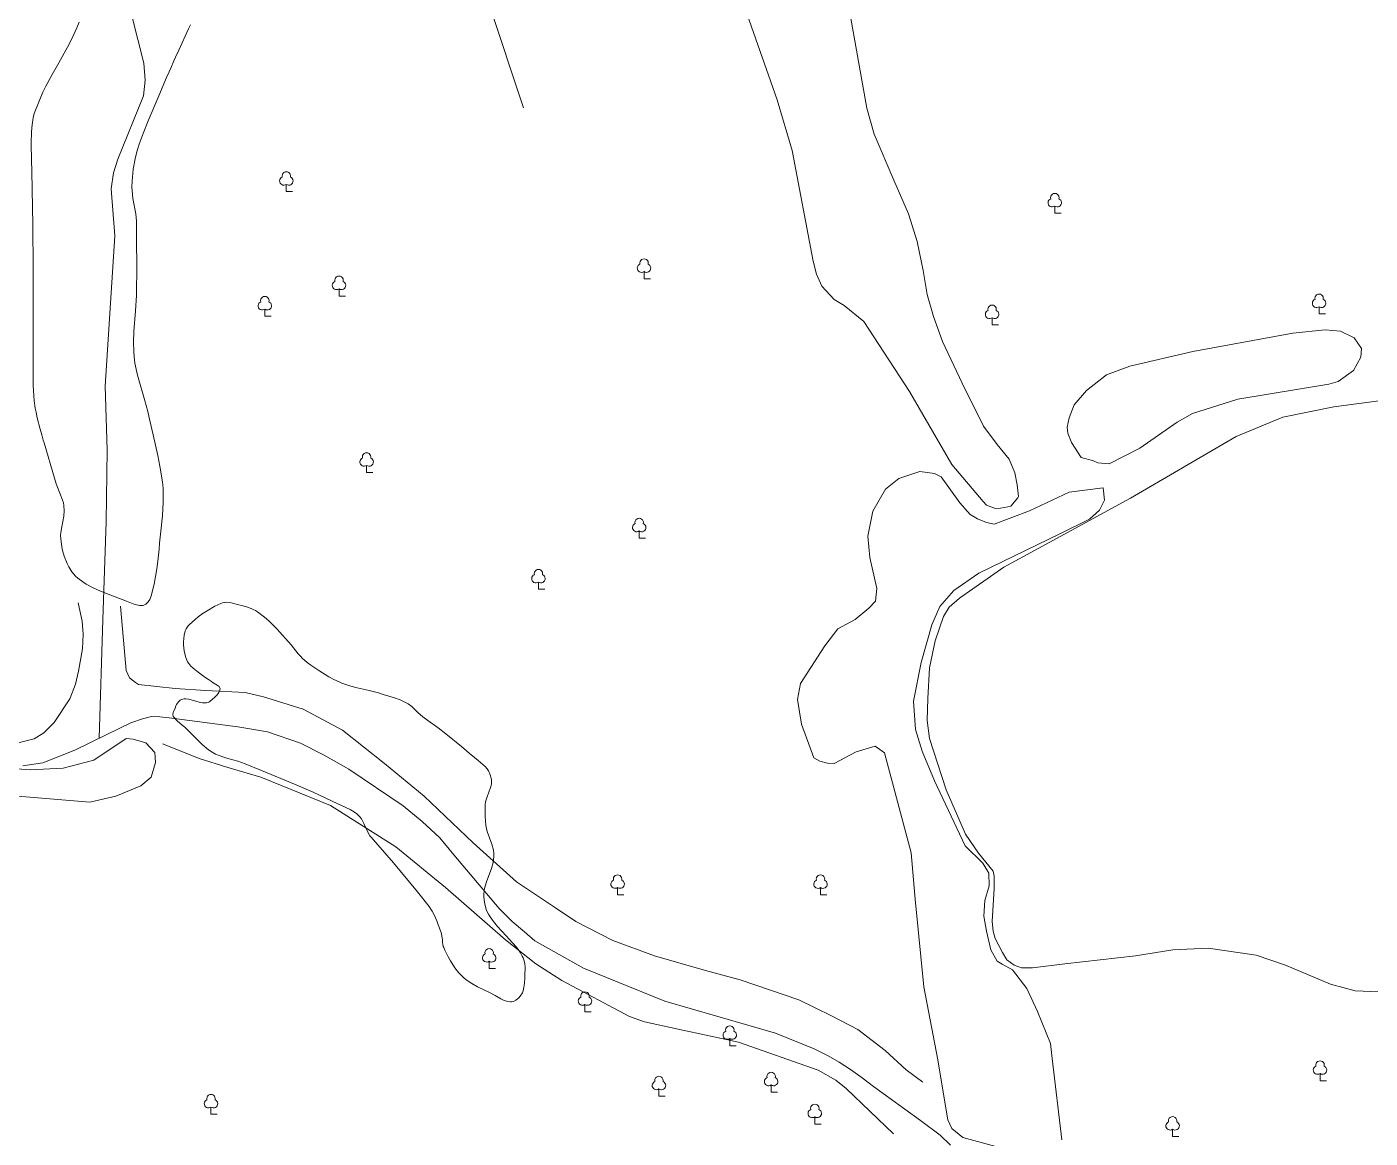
# Model space of a CAD drawing. Header units: millimetres. Extents: x 10 to 1007146, y 455139 to 1110758.
# Drawn here: x 503413.36 to 503424.44, y 555401.4 to 555410.57 of the extents above; entities that cross this region are included whole.
import ezdxf

# ---------------------------------------------------------------- set-up
doc = ezdxf.new("R2010")
doc.units = ezdxf.units.MM
doc.header["$LTSCALE"] = 10
for name, color, linetype, lineweight in [('Hceau', 152, 'Continuous', 0), ('OACCIDENT', 5, 'Continuous', 0), ('PISTE', 1, 'Continuous', 0), ('PLIMCULTURE', 2, 'Continuous', 0), ('Varbre', 70, 'Continuous', 0), ('Vbrousailles', 70, 'Continuous', 0), ('Vforet', 70, 'Continuous', 0)]:
    doc.layers.add(name, color=color, linetype=linetype, lineweight=lineweight)

# ---------------------------------------------------------------- blocks, each defined once
blk = doc.blocks.new('a_i_b_169')
at = {"layer": 'Varbre', "color": 70, "linetype": 'Continuous', "lineweight": 0, "flags": 128}
blk.add_lwpolyline([(186.542538, 0.000518), (0, 0), (7.3e-05, 213.192155)], dxfattribs=at)
at = {"layer": 'Varbre', "color": 70, "linetype": 'Continuous', "lineweight": 0}
for centre, radius, start, end in [((-74.071781, 313.257725), 124.4980238706148, 111.637039, 306.510073), ((-0.000617, 461.8737860000001), 124.4033794897658, 344.52592, 195.330408), ((74.375888, 312.909383), 124.3997082369691, 233.281948, 68.53724)]:
    blk.add_arc(centre, radius, start, end, dxfattribs=at)

msp = doc.modelspace()

# ---------------------------------------------------------------- linework, layer by layer
at = {"layer": 'Hceau', "color": 0}
for points in [[(503414.0680540931, 555411.2688539275, 3.967509757932998), (503414.3209302556, 555410.2686567572, 3.818440818178641), (503414.3330933993, 555410.1266173603, 3.785314287622878), (503414.3203447929, 555409.9981010288, 3.75218786900376), (503414.1087920135, 555409.476876279, 3.702498185106759), (503414.0709316066, 555409.3636058145, 3.685935031765522), (503414.0528563007, 555409.2317719454, 3.66937176648764), (503414.0823364094, 555408.8447031012, 3.652808613146403), (503414.0021885015, 555407.6044678324, 3.603118929249403), (503414.0197483039, 555407.0790359891, 3.53686598007452), (503414.0115230868, 555406.4857696882, 3.487176296177519), (503413.9845473188, 555405.6792024242, 3.387797040320163), (503413.9529816204, 555404.699364607, 3.269640748167823)], [(503413.3247366275, 555404.472499489, 3.346388989062103), (503413.4888940081, 555404.4981823517, 3.329825723784222), (503413.7538560282, 555404.6017381742, 3.288417672526162), (503414.017331139, 555404.7309134946, 3.263572886545985), (503414.215270908, 555404.828101493, 3.263572886545985), (503414.3103730712, 555404.8602465544, 3.263572886545985), (503414.3843841364, 555404.8791474513, 3.263572886545985), (503414.4549662158, 555404.8764764395, 3.263572886545985), (503414.5304277795, 555404.8672379181, 3.263572886545985), (503415.0981879627, 555404.7946898291, 3.247009621268103), (503415.3420317666, 555404.7535480147, 3.247009621268103), (503415.6146457063, 555404.6602547652, 3.247009621268103), (503415.8035908318, 555404.5637450032, 3.247009621268103), (503416.0122572299, 555404.4460637079, 3.247009621268103), (503416.4628338714, 555404.1417851609, 3.247009621268103), (503416.6196098266, 555404.0120252946, 3.247009621268103), (503416.7634003786, 555403.8789271569, 3.247009621268103), (503416.8786538575, 555403.7392495533, 3.230446467926865), (503417.254300422, 555403.296107425, 3.172475151390924), (503417.3605049258, 555403.187409835, 3.172475151390924), (503417.4638235203, 555403.1030762667, 3.172475151390924), (503417.5495308363, 555403.0283451808, 3.172475151390924), (503417.9493030761, 555402.8038596993, 3.155911886113043), (503418.6222324439, 555402.5320168984, 3.139348732771805), (503419.5345168184, 555402.2677117317, 3.122785467493923), (503419.8532434753, 555402.1382061358, 3.122785467493923), (503419.9678938632, 555402.0802517515, 3.122785467493923), (503420.0595968798, 555402.0269952735, 3.122785467493923), (503420.15361289, 555401.9672685865, 3.122785467493923), (503420.2498910601, 555401.8997967283, 3.122785467493923), (503420.3433997401, 555401.8273235529, 3.122785467493923), (503420.7293900029, 555401.5471906256, 3.114503834854983), (503420.8916543284, 555401.4261591028, 3.114503834854983), (503420.9770572015, 555401.3437800343, 3.114503834854983)]]:
    msp.add_polyline3d(points, dxfattribs=at)
at = {"layer": 'OACCIDENT', "color": 0}
for points in [[(503413.2851150976, 555404.6613016791, 3.504088467976123), (503413.4185465274, 555404.6944855311, 3.504088467976123), (503413.4961839196, 555404.7437899292, 3.504088467976123), (503413.5829738131, 555404.8296956229, 3.504088467976123), (503413.7126403186, 555405.0260971432, 3.512370100615064), (503413.7584327668, 555405.1454010394, 3.537214886595241), (503413.7832782071, 555405.2540295041, 3.562059784512064), (503413.8162336693, 555405.437519466, 3.586904570492242), (503413.822374812, 555405.5595942342, 3.586904570492242), (503413.8124893017, 555405.6657117687, 3.595186203131183), (503413.7813232932, 555405.8172234715, 3.611749468409065)], [(503414.1292480791, 555405.7900645646, 3.512370100615064), (503414.1760122453, 555405.2590189795, 3.388145946840885), (503414.2043385465, 555405.198153019, 3.388145946840885), (503414.2527648501, 555405.1594314536, 3.388145946840885), (503414.2777945776, 555405.1444930702, 3.388145946840885), (503414.5801303666, 555405.1114740425, 3.396427579479826), (503414.8317996017, 555405.0930869714, 3.396427579479826), (503415.1579214332, 555405.0782566676, 3.396427579479826), (503415.3102243084, 555405.0419834825, 3.396427579479826), (503415.6354151524, 555404.9393984721, 3.379864314201944), (503415.960332382, 555404.7655739377, 3.371582681563003), (503416.3081702444, 555404.4916450939, 3.371582681563003), (503416.6356403097, 555404.2210283543, 3.371582681563003), (503417.0393572133, 555403.8381199124, 3.371582681563003), (503417.3968375652, 555403.5167521599, 3.355019528221766), (503417.7107478937, 555403.3056132635, 3.321893109602647), (503417.8879525277, 555403.1888105056, 3.313611476963706), (503418.1925647848, 555403.0325772781, 3.280485058344587), (503418.5369826042, 555402.9042289434, 3.255640160427765), (503418.9565522373, 555402.7845012195, 3.255640160427765), (503419.242376964, 555402.7070057028, 3.288766579046884), (503419.7271823105, 555402.5412856219, 3.355019528221766), (503419.9966519866, 555402.409424585, 3.371582681563003), (503420.2127966687, 555402.2987981086, 3.388145946840885), (503420.4380372128, 555402.1251538991, 3.412990732821063), (503420.61351093, 555401.9649338066, 3.421272365460003), (503420.7500144151, 555401.8624854921, 3.388145946840885)], [(503414.4751415972, 555404.6548557376, 3.446117263376826), (503414.6230216017, 555404.5970012773, 3.487525314634885), (503414.7783891238, 555404.5337653633, 3.520651733254005), (503415.0066102041, 555404.4626719147, 3.545496519234183), (503415.2882060583, 555404.3780863435, 3.545496519234183), (503415.8617318583, 555404.1460757658, 3.504088467976123), (503416.4013201111, 555403.8031991987, 3.437835630737885), (503416.8103282247, 555403.469092516, 3.371582681563003), (503417.3066373807, 555403.0386439328, 3.330174630304943), (503417.5567069903, 555402.8392776841, 3.321893109602647), (503417.7719890649, 555402.7011284954, 3.313611476963706), (503418.3288828783, 555402.4060254599, 3.297048211685825), (503418.4529175436, 555402.3618187319, 3.297048211685825), (503418.7316310735, 555402.3015569972, 3.280485058344587), (503418.9873756142, 555402.2447142912, 3.280485058344587), (503419.2279424556, 555402.1935442701, 3.280485058344587), (503419.8849300703, 555401.9621953472, 3.288766579046884), (503420.0318473643, 555401.8801628338, 3.288766579046884), (503420.1163673024, 555401.8106896572, 3.288766579046884), (503420.5083738516, 555401.4364446646, 3.272203425705646)]]:
    msp.add_polyline3d(points, dxfattribs=at)
at = {"layer": 'PISTE', "color": 0}
msp.add_polyline3d([(503417.1682708008, 555410.7586975619, 5.238949409693908), (503417.4545650108, 555409.9001493666, 5.207893371250362)], dxfattribs=at)
at = {"layer": 'PLIMCULTURE', "color": 0}
msp.add_polyline3d([(503424.5980094376, 555407.4945402581, 5.350887733184216), (503424.1422904119, 555407.4342583341, 5.375732519164393), (503423.7199896359, 555407.3474483, 5.367450998462097), (503423.3357181531, 555407.1896783761, 5.350887733184216), (503422.463682714, 555406.6806896582, 5.292916416648273), (503421.7025826678, 555406.2637065635, 5.160410630235154), (503421.4167928556, 555406.1098810888, 5.061031374377797), (503421.0516413934, 555405.8552942564, 4.986496792563975), (503420.9681877461, 555405.779976457, 4.978215271861679), (503420.9204859959, 555405.704600496, 4.961652006583797), (503420.8511676882, 555405.503564373, 4.928525587964677), (503420.8052186474, 555405.2801656537, 4.870554271428737), (503420.7913622837, 555405.029022979, 4.837427852809618), (503420.7853786165, 555404.8471420406, 4.804301434190498), (503420.8049316381, 555404.6971961157, 4.787738168912616), (503420.9425786033, 555404.2747863923, 4.688358801118616), (503421.1028948352, 555403.9084450039, 4.547571494003201), (503421.2090506546, 555403.7527660334, 4.50616344274514), (503421.3307591839, 555403.6028346309, 4.448192126209198), (503421.3393969967, 555403.5633125884, 4.423347340229021), (503421.3378641237, 555403.4609367831, 4.390220809673258), (503421.3231508462, 555403.1883276168, 4.274278288538019), (503421.3302261044, 555403.1096607625, 4.249433502557841), (503421.3457076101, 555403.0496519267, 4.216307083938722), (503421.4062229426, 555402.9320468451, 4.183180553382959), (503421.4436043993, 555402.8721145683, 4.166617400041722), (503421.5021401203, 555402.8279097753, 4.15005413476384), (503421.5642000093, 555402.8077361464, 4.1417725021249), (503421.653971027, 555402.8068555724, 4.1417725021249), (503421.9220894391, 555402.8386002488, 4.158335767402781), (503422.5034144369, 555402.9067291269, 4.208025451299782), (503422.8132337187, 555402.9546894457, 4.208025451299782), (503423.1050328769, 555402.9689964262, 4.1914621860219), (503423.5004200625, 555402.9106704845, 4.174899032680663), (503423.7434849815, 555402.828901765, 4.15005413476384), (503424.1130947159, 555402.6710807577, 4.10036445086684), (503424.3162311316, 555402.6175445581, 4.083801297525602), (503424.969387567, 555402.5888143257, 4.025829980989661)], dxfattribs=at)
at = {"layer": 'Vbrousailles', "color": 0}
for points in [[(503420.0428911576, 555411.2712894168, 5.979941228173329), (503420.2871124529, 555409.8980448066, 5.79774575786321), (503420.3469191135, 555409.6823078366, 5.781182604521971), (503420.5116420157, 555409.3019902635, 5.731492920624971), (503420.6323968299, 555409.0262751327, 5.681803236727972), (503420.7018230808, 555408.7976293565, 5.648676818108853), (503420.753039717, 555408.5570710103, 5.615550399489734), (503420.7857170015, 555408.3598953167, 5.58242386893397), (503420.836704228, 555408.17714182, 5.549297450314851), (503420.9120906246, 555407.9708988277, 5.532734185036969), (503421.0732539619, 555407.6284020243, 5.483044613076613), (503421.2516268864, 555407.2727247645, 5.416791663901732), (503421.3622031872, 555407.1230188473, 5.383665245282613), (503421.4612299599, 555407.0013681839, 5.350538826663493), (503421.5099578474, 555406.889056581, 5.300849142766493), (503421.5288264885, 555406.7903782587, 5.234596193591611), (503421.5402052363, 555406.6944808778, 5.135216937734255), (503421.5346452806, 555406.6821153716, 5.135216937734255), (503421.4761857639, 555406.6138467893, 5.102090519115135), (503421.4506862389, 555406.6097336317, 5.102090519115135), (503421.3893673219, 555406.5968510829, 5.102090519115135), (503421.3487881304, 555406.5957906285, 5.102090519115135), (503421.2737898764, 555406.6210911984, 5.102090519115135), (503421.2471606819, 555406.6521990437, 5.102090519115135), (503420.9882588625, 555406.9579878227, 5.184906621631256), (503420.639761813, 555407.5584795761, 5.284285877488611), (503420.2625351868, 555408.1373836074, 5.383665245282613), (503420.1005597578, 555408.2688261558, 5.400228510560495), (503420.0189718702, 555408.3194914017, 5.400228510560495), (503419.9169149168, 555408.4286860834, 5.416791663901732), (503419.8727468457, 555408.5282699427, 5.416791663901732), (503419.8440585191, 555408.6348384884, 5.416791663901732), (503419.6727111128, 555409.5481274496, 5.63211355283097), (503419.5474377325, 555409.9647264797, 5.66523997145009), (503419.2290532099, 555410.8757397268, 5.764619339244091)], [(503421.3524023909, 555401.3333205881, 3.420923458939282), (503421.0799124266, 555401.4067643457, 3.354670621701044), (503420.9900424967, 555401.4818342816, 3.354670621701044), (503420.9567333956, 555401.5521714926, 3.354670621701044), (503420.9296653566, 555401.7143439067, 3.4043601936614), (503420.8732793287, 555402.0463186126, 3.53686598007452), (503420.7581041007, 555402.6488025336, 3.768751134281641), (503420.6864139843, 555403.3718786772, 4.232521330759238), (503420.6529485833, 555403.7547090716, 4.365027117172358), (503420.432097865, 555404.578673061, 4.547222587482477), (503420.357504031, 555404.6348284383, 4.514096056926715), (503420.1993901975, 555404.5874897667, 4.464406484966359), (503420.0188976945, 555404.4927486933, 4.414716801069358), (503419.9626387336, 555404.4948802575, 4.414716801069358), (503419.8992134932, 555404.5099807015, 4.414716801069358), (503419.8490799096, 555404.5372749721, 4.414716801069358), (503419.7474798466, 555404.8153888019, 4.497532903585478), (503419.7146739624, 555405.0196865667, 4.547222587482477), (503419.7403220879, 555405.1504500046, 4.563785740823715), (503419.941771923, 555405.46207463, 4.679728261958953), (503420.0495437623, 555405.6024235456, 4.679728261958953), (503420.1906040325, 555405.6807274033, 4.679728261958953), (503420.3041117297, 555405.7727306486, 4.679728261958953), (503420.3600944842, 555405.8314271152, 4.679728261958953), (503420.3693298546, 555405.9349412331, 4.745981211133836), (503420.3130973204, 555406.1903688598, 4.944739834785193), (503420.2945486577, 555406.3658543263, 5.010992783960075), (503420.3385254676, 555406.5719257739, 5.093808886476195), (503420.4429101617, 555406.7554658566, 5.093808886476195), (503420.5511150084, 555406.8426015796, 5.093808886476195), (503420.7245266102, 555406.8994264837, 5.093808886476195), (503420.8464515597, 555406.882187147, 5.093808886476195), (503420.9015565936, 555406.8547882598, 5.093808886476195), (503421.05397666, 555406.6413499338, 5.060682467857077), (503421.1395170963, 555406.5444134033, 5.027555937301313), (503421.1994208889, 555406.509235062, 5.027555937301313), (503421.2748299147, 555406.4785414159, 5.027555937301313), (503421.3381918248, 555406.4660319646, 5.027555937301313), (503421.6286998162, 555406.5767277152, 5.093808886476195), (503421.9566304174, 555406.7290837716, 5.193188142333551), (503422.2384388057, 555406.7650568935, 5.292567510127553), (503422.2497385222, 555406.6648181557, 5.284285877488611), (503422.2068552089, 555406.5804949072, 5.267722724147375), (503422.1235900723, 555406.5065194665, 5.242877826230552), (503421.8855717086, 555406.3890169418, 5.193188142333551), (503421.2120641071, 555406.0627871306, 5.044119202579195), (503421.0048593321, 555405.9188537934, 5.010992783960075), (503420.8899285223, 555405.786645259, 4.977866253404312), (503420.8226744726, 555405.6349649588, 4.944739834785193), (503420.7363465555, 555405.3247521443, 4.911613416166075), (503420.6726340665, 555405.0061130122, 4.812234048372074), (503420.68883669, 555404.7729621965, 4.795670895030836), (503420.7429033391, 555404.5940082887, 4.745981211133836), (503420.8453811733, 555404.3500570303, 4.663165108617716), (503421.0993518874, 555403.8123005581, 4.514096056926715), (503421.2441528921, 555403.6704057325, 4.480969638307596), (503421.2944057849, 555403.5876458561, 4.431279954410596), (503421.297917555, 555403.4838800712, 4.398153535791477), (503421.2624282261, 555403.3613472544, 4.348463851894476), (503421.2522014415, 555403.2328170115, 4.315337433275357), (503421.2752790992, 555403.1081000847, 4.249084596037119), (503421.3099812966, 555402.9551451172, 4.182831646862238), (503421.3623778833, 555402.8621945806, 4.149705228243119), (503421.4046598612, 555402.8353409643, 4.149705228243119), (503421.4895258031, 555402.7892054853, 4.116578809623999), (503421.6083595174, 555402.6356406234, 4.066889125726999), (503421.6951266365, 555402.4453565245, 4.017199441829999), (503421.8018918584, 555402.1810238337, 3.950946604591762), (503421.8174310401, 555402.0591157168, 3.851567236797761), (503421.8952569537, 555401.3889060405, 3.636245347868522)]]:
    msp.add_polyline3d(points, dxfattribs=at)
msp.add_polyline3d([(503422.0574347719, 555407.0143025753, 5.309130775405434), (503421.9771103091, 555407.139730067, 5.342257194024554), (503421.9470133879, 555407.215324516, 5.383665245282613), (503421.9401227199, 555407.2660733777, 5.400228510560495), (503421.9572278712, 555407.3437025241, 5.433354929179613), (503421.998379117, 555407.4494724774, 5.466481347798732), (503422.1011175783, 555407.5668391839, 5.516171031695732), (503422.2642049125, 555407.6971042602, 5.516171031695732), (503422.4580377068, 555407.7681747747, 5.549297450314851), (503422.9773298947, 555407.8902959188, 5.549297450314851), (503423.8033767546, 555408.0414429521, 5.549297450314851), (503424.0693445891, 555408.0694552725, 5.549297450314851), (503424.1961872074, 555408.0571850674, 5.532734185036969), (503424.3086064452, 555408.0025381284, 5.516171031695732), (503424.3687605385, 555407.914488547, 5.483044613076613), (503424.3634028155, 555407.8440102516, 5.466481347798732), (503424.3029356488, 555407.7326621385, 5.44991808252085), (503424.1770569923, 555407.6414056845, 5.433354929179613), (503424.0998657683, 555407.6215469266, 5.433354929179613), (503423.3486683613, 555407.4953937898, 5.416791663901732), (503422.9747226362, 555407.3779863226, 5.400228510560495), (503422.8471055108, 555407.306987582, 5.400228510560495), (503422.5405404053, 555407.0911662001, 5.367101980004731), (503422.285909121, 555406.9642915176, 5.317412408044375), (503422.1945663836, 555406.9727227698, 5.317412408044375), (503422.1570262708, 555406.9892580928, 5.317412408044375)], close=True, dxfattribs=at)
at = {"layer": 'Vforet', "color": 0}
for points in [[(503414.7074505081, 555410.5836591087, 4.10761760961666), (503414.6902906999, 555410.5503923534, 4.086038239428104), (503414.6103465486, 555410.3761648046, 3.997108157392638), (503414.5836994104, 555410.3168935461, 3.971337207616358), (503414.5703761973, 555410.2869934668, 3.960463570038749), (503414.5437309343, 555410.2266198565, 3.944168504960948), (503414.5304089977, 555410.1961284159, 3.939318514030623), (503414.5104270193, 555410.1499852608, 3.936969299673748), (503414.4453056651, 555409.998742348, 3.945241641571199), (503414.3585825598, 555409.7932141087, 3.963371124378095), (503414.3152477228, 555409.6865417791, 3.970095718292866), (503414.2837811121, 555409.5999656706, 3.974027828738777), (503414.2703839344, 555409.5565465492, 3.976036867633198), (503414.2533053767, 555409.4912559574, 3.97897408518332), (503414.2347072266, 555409.3929598342, 3.982898695874054), (503414.2248824793, 555409.2942382386, 3.9857770347492), (503414.2233831779, 555409.244720039, 3.986658983570748), (503414.2244525407, 555409.2135384892, 3.986459176660421), (503414.2324912194, 555409.1512229659, 3.983181112027978), (503414.2554647898, 555409.0263258131, 3.972801898608864), (503414.2608550877, 555408.9634836494, 3.970095718292866), (503414.2616961178, 555408.9027675985, 3.97034791155279), (503414.2628240993, 555408.7812363905, 3.975260363130713), (503414.2632373349, 555408.6190880206, 3.984651399852705), (503414.2630033141, 555408.5380127388, 3.98770514344969), (503414.2621344599, 555408.4164546252, 3.986658983570748), (503414.2603562873, 555408.352772277, 3.983605575783696), (503414.2520172449, 555408.2251480817, 3.976882996728524), (503414.2396635834, 555408.0551919389, 3.96692701576204), (503414.2368984928, 555407.9706425098, 3.961652784949286), (503414.2387434758, 555407.8865800216, 3.956257550623893), (503414.2419421254, 555407.8447783096, 3.953532453014984), (503414.2485925633, 555407.7942143488, 3.950266589476784), (503414.2701840772, 555407.6938895347, 3.943848590031136), (503414.3284079039, 555407.494917195, 3.929484991753158), (503414.3546846888, 555407.395392862, 3.920406034395866), (503414.3695560289, 555407.3309762503, 3.912885235129188), (503414.3996471608, 555407.2022338342, 3.892704065566341), (503414.4376102654, 555407.0306418884, 3.860030318737339), (503414.4543595234, 555406.9448176489, 3.843443434827481), (503414.4750586188, 555406.8159761226, 3.821026666601865), (503414.4806412137, 555406.7605911929, 3.812818912148255), (503414.4824391857, 555406.7233710526, 3.807679564992051), (503414.4822002237, 555406.648365535, 3.797987866443092), (503414.4748630491, 555406.5349353185, 3.784214174281316), (503414.4593558479, 555406.3833495292, 3.765305388555825), (503414.4522788146, 555406.3079979406, 3.754773829363627), (503414.4480156805, 555406.2585451244, 3.74651447211693), (503414.437915693, 555406.1611310398, 3.725160878140211), (503414.4295178412, 555406.0970554, 3.708075428416013), (503414.4070696861, 555405.9701946538, 3.669496128099614), (503414.3838369728, 555405.8754867534, 3.63883130822839), (503414.3774306739, 555405.8571335794, 3.631163760020849), (503414.3718631705, 555405.8453951416, 3.624571811029741), (503414.3578560348, 555405.8241499512, 3.609344173793324), (503414.3379664119, 555405.8057377636, 3.5917609418113), (503414.3225634064, 555405.7979360577, 3.581580527872712), (503414.3142865363, 555405.7956693798, 3.577377083000677), (503414.3012149936, 555405.7945857297, 3.572578359053507), (503414.2882392223, 555405.795572803, 3.569482303404923), (503414.2612952315, 555405.8007116583, 3.565964134670154), (503414.2336892325, 555405.8089739433, 3.565620265298433), (503414.1796640087, 555405.8296083577, 3.572578359053507), (503414.0862107614, 555405.8651456907, 3.597389116293774), (503413.9641261353, 555405.9124004906, 3.637804513388935), (503413.9048138642, 555405.9396235398, 3.657306563329961), (503413.8470399257, 555405.9714068933, 3.67405732248728), (503413.8188202093, 555405.9895157503, 3.680866540505249), (503413.7774261696, 555406.0200210317, 3.688520992125389), (503413.759306989, 555406.0360811005, 3.69128851372254), (503413.728408927, 555406.0722590138, 3.696810460329441), (503413.7034391417, 555406.1128299978, 3.702323452004787), (503413.6893798187, 555406.141715406, 3.705999115598284), (503413.6655633568, 555406.2022704153, 3.713365778105568), (503413.6516597574, 555406.2484759043, 3.718856718261959), (503413.6448420199, 555406.2793977696, 3.722521859810878), (503413.6364724105, 555406.3408513555, 3.72992904338345), (503413.6358529521, 555406.3745559915, 3.735124694671806), (503413.6375172884, 555406.397179746, 3.739687232299206), (503413.6442121073, 555406.4425888126, 3.751042085511265), (503413.6609940345, 555406.5327621143, 3.780139344613743), (503413.6653248572, 555406.576788359, 3.796434745501478), (503413.6631115074, 555406.6196154859, 3.812930177172829), (503413.6586513658, 555406.6404641288, 3.821026666601865), (503413.6354034012, 555406.7087210944, 3.848045038343792), (503413.5999003784, 555406.7990884167, 3.885052412362311), (503413.5847431603, 555406.8443544377, 3.903842881054629), (503413.4990196916, 555407.1377938312, 4.036348555531104), (503413.4928254922, 555407.1592601199, 4.044265386645812), (503413.4803720666, 555407.203548245, 4.056085672425455), (503413.4678909926, 555407.2493010589, 4.063484236876404), (503413.4431286654, 555407.3435567617, 4.069475086086867), (503413.4324614438, 555407.3903682992, 4.068945289948729), (503413.426760924, 555407.4215793821, 4.066986174797729), (503413.4182930716, 555407.4840074809, 4.060361092559865), (503413.4144971418, 555407.5256287054, 4.054757208329233), (503413.4102687545, 555407.6088718591, 4.043419257550486), (503413.4091002908, 555407.6712997322, 4.03718080448252), (503413.408752883, 555407.7337190488, 4.035149378259212), (503413.4086353157, 555407.7649241779, 4.036348555531104), (503413.4083980656, 555407.8594139114, 4.043172884996072), (503413.4088575646, 555408.0483936735, 4.060161621459473), (503413.4094744472, 555408.1743762875, 4.073867144204785), (503413.4101872609, 555408.4263192004, 4.106674879197181), (503413.4091576708, 555408.6152453431, 4.135727923325105), (503413.4082218318, 555408.6979146253, 4.152068882427128), (503413.4068882597, 555408.807241813, 4.175999593768803), (503413.4061751569, 555408.8623120133, 4.185417607222106), (503413.4051249115, 555408.9348203498, 4.193826623762419), (503413.4025606006, 555409.0807093098, 4.202360449661285), (503413.3966390353, 555409.3737467922, 4.208401894235036), (503413.394760015, 555409.4711070154, 4.214011823044467), (503413.3938887988, 555409.5196211862, 4.218544025841224), (503413.3934550003, 555409.5509587122, 4.222921979941941), (503413.3934531392, 555409.6134008904, 4.235938756514011), (503413.3960046736, 555409.6962384561, 4.255464872833592), (503413.398719006, 555409.737506794, 4.26313264491442), (503413.4025963665, 555409.778692052, 4.267610894248557), (503413.405018895, 555409.7992575732, 4.268233709738224), (503413.4079446801, 555409.8170319928, 4.268233709738224), (503413.4172195254, 555409.8522045385, 4.268233709738224), (503413.4573618782, 555409.9551492458, 4.268233709738224), (503413.4891951101, 555410.0296328666, 4.268233709738224), (503413.5129690554, 555410.0786902462, 4.268233709738224), (503413.5648099144, 555410.1756798106, 4.268233709738224), (503413.6196612768, 555410.271630609, 4.268233709738224), (503413.6918521422, 555410.3989058516, 4.268233709738224), (503413.725372186, 555410.4626298033, 4.268233709738224), (503413.7697197339, 555410.5587852028, 4.268233709738224), (503413.7883420628, 555410.6072689613, 4.268233709738224)], [(503414.9571266922, 555405.8120167012, 3.940661194080688), (503414.9084109499, 555405.7888267578, 3.91292889042052), (503414.8445657067, 555405.7514090704, 3.877292404486464), (503414.812917071, 555405.730959409, 3.85784509156457), (503414.7705918683, 555405.7009101406, 3.826853080881645), (503414.7452349599, 555405.6805609195, 3.80475522015604), (503414.6990160571, 555405.63858081, 3.758465723770569), (503414.6884911812, 555405.627291531, 3.745353577177436), (503414.6721405151, 555405.6034420674, 3.714669168393435), (503414.6642826126, 555405.5866740292, 3.692648991699072), (503414.6544126158, 555405.5512969297, 3.650636482561033), (503414.6508511351, 555405.5233660021, 3.625960049294094), (503414.6494912244, 555405.493968313, 3.608916128064984), (503414.649732829, 555405.4714030232, 3.598919961843145), (503414.6541543979, 555405.4221270591, 3.581578289139823), (503414.6619516726, 555405.3841457603, 3.570341641024294), (503414.6676049937, 555405.3656158644, 3.565125169520071), (503414.6829752066, 555405.330872464, 3.555201426307187), (503414.6929139144, 555405.315216645, 3.550376285311927), (503414.7109510531, 555405.2946619778, 3.543143834841329), (503414.7301227376, 555405.2776128054, 3.537328614225994), (503414.7704572153, 555405.2452467202, 3.529809717882271), (503414.8263748817, 555405.2050227539, 3.520690575269626), (503414.8543462908, 555405.185866151, 3.513060525837974), (503414.8817906671, 555405.1671684481, 3.501334042966372), (503414.8951897401, 555405.1579499221, 3.493454262880973), (503414.9284204451, 555405.1364837965, 3.471376998497945), (503414.9426049907, 555405.1256288169, 3.460327732325209), (503414.9498344493, 555405.1149763588, 3.451116689727478), (503414.95120574, 555405.1067774402, 3.444976069286753), (503414.9469115732, 555405.0884309198, 3.432696619391615), (503414.9417964849, 555405.0785878279, 3.426558125747136), (503414.9270068371, 555405.058322807, 3.414284832367441), (503414.9079732049, 555405.0383008119, 3.402018031313125), (503414.8659826927, 555405.0038561529, 3.377511629809091), (503414.8576742406, 555404.9988672853, 3.372728465055497), (503414.8398775636, 555404.9927687363, 3.36400076488846), (503414.8207533171, 555404.9910777032, 3.3563074712527), (503414.807411634, 555404.9919456479, 3.351703852876789), (503414.7796996335, 555404.9972472005, 3.343623258451264), (503414.6946162579, 555405.0220985815, 3.326253377713543), (503414.6679323817, 555405.0261139488, 3.321961055145823), (503414.6552974223, 555405.0260977598, 3.319961978612757), (503414.6318780054, 555405.0206580881, 3.31610911931111), (503414.6212679868, 555405.0146909422, 3.314195786247686), (503414.606972715, 555405.0009160457, 3.311258792570853), (503414.592181591, 555404.9779965591, 3.307659581705509), (503414.5864793136, 555404.9662894532, 3.30739899319725), (503414.5792534808, 555404.948534406, 3.311258792570853), (503414.5650928048, 555404.9136231948, 3.325765333943782), (503414.5613760421, 555404.8962849319, 3.333355981676591), (503414.563947571, 555404.8800624863, 3.340802566948005), (503414.5685396695, 555404.8726127818, 3.344385211189971), (503414.5977760332, 555404.8422797375, 3.361216005048066), (503414.6391239046, 555404.8080373358, 3.383367931172936), (503414.6601026362, 555404.7902846675, 3.394074895086972), (503414.7080834361, 555404.7441843165, 3.417025713043214), (503414.7704870542, 555404.6804366884, 3.442474956903372), (503414.80302673, 555404.6492958256, 3.453650263737748), (503414.8560224407, 555404.6056387632, 3.469299790187061), (503414.8852211692, 555404.5858794751, 3.476890997603091), (503414.9138327213, 555404.5699483756, 3.483878642632299), (503414.973521083, 555404.5458725659, 3.497090860585561), (503415.0145212833, 555404.5335512505, 3.50478437809461), (503415.097366863, 555404.5110850683, 3.515670552576396), (503415.1584433301, 555404.4902127676, 3.518299048861151), (503415.2937605099, 555404.4346486904, 3.515616934923709), (503415.5641003838, 555404.3218009428, 3.50173578358327), (503415.7184103166, 555404.2543261311, 3.490811326769085), (503415.9219052307, 555404.1602266933, 3.475318063875411), (503416.0233759165, 555404.1118154677, 3.46860936496415), (503416.0615265237, 555404.0895266479, 3.467319295136972), (503416.0791100059, 555404.0759982093, 3.467461230802123), (503416.1032650313, 555404.0526532052, 3.46860936496415), (503416.1168234408, 555404.0354481238, 3.470263564695694), (503416.1379795492, 555403.9977455607, 3.476035913576209), (503416.1731688302, 555403.9188804881, 3.489810389294497), (503416.1879777783, 555403.8945810697, 3.492695108558377), (503416.1967558191, 555403.8832666248, 3.493454262880973), (503416.38116173, 555403.6734344312, 3.50173578358327), (503416.5792730707, 555403.4340585031, 3.512302267008533), (503416.675217083, 555403.3127373694, 3.518299048861151), (503416.6911933869, 555403.2903149938, 3.520775423246111), (503416.700837466, 555403.2748090355, 3.523828383286586), (503416.7180255437, 555403.2428170649, 3.532839507037346), (503416.7396113632, 555403.1935757694, 3.552088356288647), (503416.7520239443, 555403.1608433088, 3.567551284351677), (503416.7746312931, 555403.0984774078, 3.60111515137727), (503416.7794331946, 555403.0832617789, 3.611857263397661), (503416.784011658, 555403.0550272295, 3.641278355212506), (503416.7850850369, 555403.0372074454, 3.66375355436652), (503416.7866131951, 555403.013780118, 3.692851149278931), (503416.7882773695, 555403.0019018642, 3.705541518595811), (503416.7929717198, 555402.9834946893, 3.720396518742884), (503416.7966568476, 555402.9739008811, 3.72533930515145), (503416.8066879923, 555402.9512179105, 3.733642877372701), (503416.8303960061, 555402.9021405405, 3.746666034333502), (503416.8515798344, 555402.8635027489, 3.753449730796539), (503416.8892619161, 555402.8055164018, 3.759142268849568), (503416.9185870999, 555402.7686112279, 3.760138952731667), (503416.9345793683, 555402.7511399232, 3.759846686153033), (503416.9602938753, 555402.7265869061, 3.758465723770569), (503416.982703425, 555402.7082585451, 3.756798427451625), (503417.0288584126, 555402.6769871974, 3.75314447956715), (503417.0764106523, 555402.6508048201, 3.749275277515414), (503417.173862827, 555402.6036690295, 3.741902570429331), (503417.2218146019, 555402.5770495702, 3.744137721345523), (503417.2671771768, 555402.5518102037, 3.750458895593729), (503417.2900514732, 555402.5409927153, 3.753165635592949), (503417.3237757247, 555402.5295469719, 3.754532941704791), (503417.345437272, 555402.5264140653, 3.752547409505703), (503417.3559111747, 555402.5265338543, 3.750402031778354), (503417.3710723465, 555402.529137204, 3.745477714916121), (503417.3923313651, 555402.5392462598, 3.73362093779039), (503417.4154245513, 555402.5584897097, 3.71378352566262), (503417.4275532966, 555402.5721696304, 3.699970991485223), (503417.4451462848, 555402.601236332, 3.671206072280089), (503417.4511330593, 555402.6164739414, 3.656374019145126), (503417.4587933864, 555402.6479845803, 3.626111275700732), (503417.4624445231, 555402.6803785407, 3.59545104523193), (503417.4646888842, 555402.7239133359, 3.554783902623423), (503417.4660799558, 555402.7454299042, 3.534862314139033), (503417.4680420514, 555402.8089678682, 3.47582569655795), (503417.4647569656, 555402.8407901978, 3.446285839963354), (503417.4570827238, 555402.872722002, 3.416924746189929), (503417.4512375109, 555402.8887461815, 3.402356527725913), (503417.4450006863, 555402.9025915962, 3.390338114085611), (503417.4294544879, 555402.9302861087, 3.369236713368816), (503417.4103516111, 555402.9580260196, 3.351728814748499), (503417.3959604027, 555402.9765684564, 3.341863614400657), (503417.3640681481, 555403.0138361088, 3.325956745605775), (503417.311335173, 555403.0704110161, 3.309947566717875), (503417.2399532008, 555403.147706098, 3.298475180029154), (503417.2072595174, 555403.1874108858, 3.29492085575823), (503417.1786123901, 555403.227974313, 3.291606747526276), (503417.1662863645, 555403.2486139287, 3.289754979617295), (503417.1508342419, 555403.2800613482, 3.286414006590675), (503417.1444105614, 555403.2972763776, 3.284447615557787), (503417.1346144195, 555403.33544748, 3.281367454912713), (503417.1300142217, 555403.3653914123, 3.281062651429901), (503417.1278424339, 555403.3945984273, 3.283675812394368), (503417.127687914, 555403.4084012113, 3.286414006590675), (503417.1312191362, 555403.4470525329, 3.296453940040489), (503417.1364996813, 555403.4728203042, 3.303809296946683), (503417.1519865516, 555403.5242513388, 3.320097310015886), (503417.1896080674, 555403.6260423464, 3.358912236968833), (503417.2042831716, 555403.6760293362, 3.381398629787292), (503417.2112281083, 555403.7251616586, 3.405910516186903), (503417.2106362419, 555403.7493491075, 3.41891968106715), (503417.2067535011, 555403.7756448555, 3.433560434476764), (503417.1921796516, 555403.8273625014, 3.463025629329519), (503417.1552815531, 555403.9295697038, 3.522120901712288), (503417.1440897523, 555403.9813542105, 3.55142546748027), (503417.1381762626, 555404.0573792248, 3.591870191976274), (503417.1373708392, 555404.0959793959, 3.611959237680746), (503417.1393376151, 555404.1524669188, 3.64252320263533), (503417.1423382634, 555404.1749288029, 3.65692060577993), (503417.154195267, 555404.2159124011, 3.691405487515981), (503417.1838329946, 555404.2930484167, 3.767382932676643), (503417.1900355282, 555404.3207216442, 3.789895294796612), (503417.1916141649, 555404.3354464708, 3.799873775028628), (503417.1910513365, 555404.356098067, 3.811815959814067), (503417.188740656, 555404.3703854838, 3.819254709520369), (503417.1799826075, 555404.3983930422, 3.833000305584391), (503417.1649781406, 555404.4310300467, 3.848284694699539), (503417.155648598, 555404.4466085641, 3.855560352714891), (503417.1377520181, 555404.4676038246, 3.86612672420351), (503417.0808829823, 555404.5168754453, 3.891830288119837), (503417.0518021484, 555404.5406975946, 3.902635532407692), (503417.0071534312, 555404.5771620224, 3.915816408100511), (503416.9858124749, 555404.5948864548, 3.920463905641042), (503416.9431393809, 555404.6306533323, 3.92607652092994), (503416.9003968746, 555404.6665716548, 3.926997759513686), (503416.8718149388, 555404.6904400722, 3.925135245686838), (503416.8143119467, 555404.7375564163, 3.915816408100511), (503416.7510143914, 555404.7853369974, 3.899737604619768), (503416.6655922926, 555404.8453839201, 3.87624344619141), (503416.6231749043, 555404.8762007549, 3.86612672420351), (503416.5839106317, 555404.9117748023, 3.85707250484464), (503416.533175893, 555404.9617658607, 3.845943315907774), (503416.5040256496, 555404.982773134, 3.841281826286688), (503416.4821296948, 555404.994854238, 3.838620532565112), (503416.4370009773, 555405.0154150064, 3.834566970859983), (503416.3905957796, 555405.0324519116, 3.831479534333021), (503416.2963862914, 555405.0620900138, 3.824718672945451), (503416.2586746506, 555405.0733036315, 3.820286989255402), (503416.1827172107, 555405.0927547669, 3.807661879002231), (503416.0811578069, 555405.1171022934, 3.788794285961894), (503416.0306313666, 555405.1306765714, 3.78110647722171), (503415.9804957554, 555405.1464176369, 3.776133691792434), (503415.9556265532, 555405.1553898093, 3.77502898904845), (503415.9332283521, 555405.1643660882, 3.77511596382118), (503415.8898395009, 555405.1844688328, 3.778396155249868), (503415.8478366802, 555405.2070951831, 3.784594534999126), (503415.7656355644, 555405.2582733878, 3.799873775028628), (503415.700271706, 555405.3025046356, 3.811235456375998), (503415.6695253221, 555405.3254468358, 3.818230936970315), (503415.6283662455, 555405.3617066861, 3.833000305584391), (503415.6171217586, 555405.3734671221, 3.839612179298211), (503415.6171217586, 555405.3734671221, 3.839612179298211), (503415.596483979, 555405.3971722713, 3.857228320653701), (503415.5580138317, 555405.4453169764, 3.898596970212918), (503415.5375537516, 555405.4697545406, 3.915816408100511), (503415.4207533501, 555405.6030256681, 3.99035087797769), (503415.3539848134, 555405.669037441, 4.028709103421319), (503415.3178628724, 555405.6996137572, 4.047100629912849), (503415.259236314, 555405.7430966638, 4.073166980493808), (503415.2426738325, 555405.7533476755, 4.078106296866396), (503415.2309988184, 555405.7594950155, 4.079813106820827), (503415.2065336761, 555405.770343053, 4.079802025093027), (503415.1683978577, 555405.7836698905, 4.072495920310387), (503415.1430650188, 555405.7911128609, 4.063755459365884), (503415.0958569814, 555405.8041504323, 4.040040561874689), (503415.0542441304, 555405.8152866277, 4.011442652143061), (503415.0335965547, 555405.8192386522, 3.995739284167774), (503415.0028260133, 555405.8213998125, 3.972133748778198), (503414.9722985264, 555405.8171771324, 3.950286290326206), (503414.9571266922, 555405.8120167012, 3.940661194080688)], [(503413.2504510551, 555404.225583066, 3.599493637145903), (503413.8766063264, 555404.1738142088, 3.616056902423785), (503414.0913362172, 555404.2217078231, 3.616056902423785), (503414.2973432985, 555404.3081401099, 3.616056902423785), (503414.3822074804, 555404.3787896993, 3.566367218526784), (503414.4177890566, 555404.4997052625, 3.516677534629784), (503414.4133471018, 555404.5813838615, 3.466987850732783), (503414.3396763559, 555404.6631411228, 3.417298166835783), (503414.2331566448, 555404.692653251, 3.317918910978426), (503414.1769317418, 555404.6973330554, 3.301355645700545), (503413.9084351362, 555404.5185729997, 3.369678975051001), (503413.6563424435, 555404.4520150126, 3.402805393670119), (503413.3834851814, 555404.4394739369, 3.435931812289239), (503413.0535775395, 555404.4645712283, 3.469058230908357)]]:
    msp.add_polyline3d(points, dxfattribs=at)

# ---------------------------------------------------------------- block references
at = {"layer": 'Varbre', "color": 0, "linetype": 'Continuous', "lineweight": 0, "xscale": 0.0002798416111016025, "yscale": 0.0002798416111016025, "zscale": 0.0002798416111016025, "rotation": 0.004378200956779001}
for p in [(503415.4977917921, 555409.2087362113, 4.553500442249288), (503421.8385194112, 555409.0295599543, 5.671517826216899), (503418.4492855078, 555408.4897310815, 5.174621211120182), (503415.9326779816, 555408.3472420042, 4.661161330745585), (503415.3203964315, 555408.1798349338, 4.445839441816345), (503424.019126125, 555408.1997162504, 5.563856937720602), (503421.3212209779, 555408.1084171704, 5.547293672442719), (503416.160276883, 555406.8908400695, 4.478965860435465), (503418.4094824728, 555406.3501207524, 4.777103851880822), (503417.5779906202, 555405.9287383178, 4.512092390991228), (503418.231373089, 555403.4092921637, 3.443764578983973), (503419.9053449964, 555403.4090578516, 4.155983083009928), (503417.1715267267, 555402.8011970676, 3.567988732758152), (503417.9620400536, 555402.4444099427, 3.51001741622221), (503419.1568948336, 555402.163964284, 3.344385211189971), (503424.0270423246, 555401.87534579, 3.799873775028628), (503418.5724346416, 555401.7481469631, 3.717057672512508), (503419.4980757798, 555401.7807453646, 3.534862314139033), (503414.8761089048, 555401.5983529743, 4.404431390558286), (503419.8582156292, 555401.5180407886, 3.50173578358327), (503422.8107729916, 555401.4154236056, 3.667368100552153)]:
    msp.add_blockref('a_i_b_169', p, dxfattribs=at)

doc.saveas('drawing.dxf')
